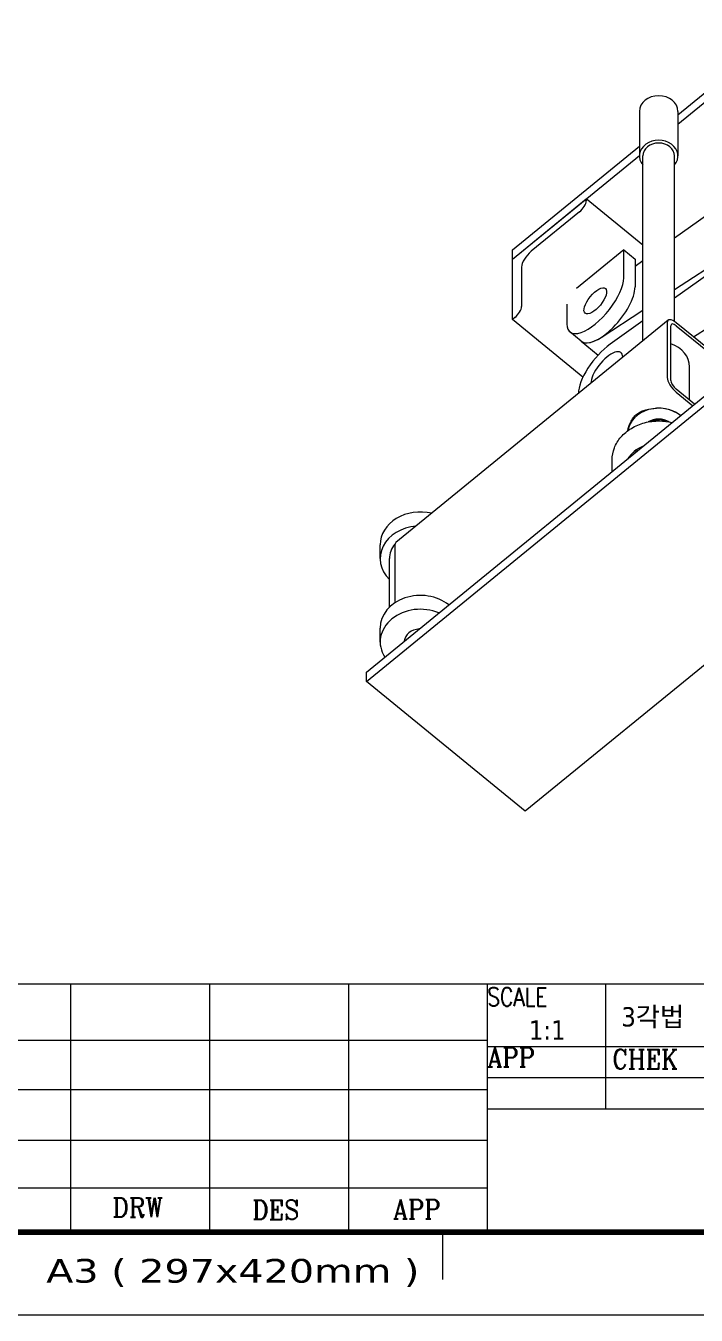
# Model space of a CAD drawing. Header units: millimetres. Extents: x 36 to 2484, y 36 to 1746.
# Drawn here: x 1288 to 1706, y 36 to 839 of the extents above; entities that cross this region are included whole.
import ezdxf
from ezdxf.enums import TextEntityAlignment as Align

# ---------------------------------------------------------------- set-up
doc = ezdxf.new("R2010")
doc.units = ezdxf.units.MM
doc.header["$LTSCALE"] = 6
doc.layers.get('0').update_dxf_attribs({"lineweight": 18})
for name, color, linetype, lineweight in [('SkizziergeometrieWIN-ISO', 7, 'Continuous', 50), ('가는실선_A4', 7, 'Continuous', 5), ('굵은실선_A3', 7, 'Continuous', 18), ('제목(ISO)', 7, 'Continuous', 50)]:
    doc.layers.add(name, color=color, linetype=linetype, lineweight=lineweight)
doc.layers.add('가는실선_A3', color=9, linetype='Continuous', lineweight=5, true_color=0x808080)
doc.styles.add('주문자_A3(3.5)', font='tahoma.ttf')
doc.styles.add('텍스트 스타일12', font='tahoma.ttf')
doc.styles.add('텍스트 스타일171', font='ROMANC.shx', dxfattribs={"width": 0.9})
doc.styles.add('텍스트 스타일42', font='tahoma.ttf', dxfattribs={"width": 1.378837})
doc.styles.add('텍스트 스타일65', font='romans.shx', dxfattribs={"width": 0.8})

# ---------------------------------------------------------------- blocks, each defined once
blk = doc.blocks.new('경계 A3_경계')
at = {"layer": 'SkizziergeometrieWIN-ISO', "lineweight": 18}
blk.add_line((414, 6), (6, 6), dxfattribs=at)
at = {"layer": '가는실선_A3', "color": 7, "lineweight": 60}
blk.add_line((19.02, 14.6), (401.22, 14.6), dxfattribs=at)
at = {"layer": '가는실선_A3', "color": 7}
blk.add_line((257.9, 14.6), (257.9, 9.7), dxfattribs=at)
at = {"layer": '가는실선_A3', "color": 7, "style": '텍스트 스타일42', "width": 1.378315}
blk.add_text('A3 ( 297x420mm )', height=2.463, dxfattribs=at).set_placement((216.76, 9.38), (255.51, 9.38), align=Align.FIT)
blk = doc.blocks.new('제목 블록 A3_표제란')
at = {"layer": '가는실선_A4', "lineweight": 13}
for p, q in [((25.42, 38.66), (269.12, 38.66)), ((269.12, 38.66), (407.77, 38.63)), ((25.42, 32.81), (269.12, 32.81))]:
    blk.add_line(p, q, dxfattribs=at)
at = {"layer": '가는실선_A4'}
for p, q in [((225.83, 38.66), (225.83, 12.86)), ((240.26, 38.66), (240.26, 12.86)), ((254.69, 38.66), (254.69, 13.12)), ((281.38, 38.66), (281.38, 25.66)), ((25.42, 13.12), (407.76, 13.12))]:
    blk.add_line(p, q, dxfattribs=at)
at = {"layer": '가는실선_A4', "color": 7}
for p, q in [((269.12, 13.12), (269.12, 38.66)), ((269.12, 32.15), (407.77, 32.15)), ((269.09, 27.68), (25.42, 27.68)), ((407.76, 25.66), (269.12, 25.66)), ((269.12, 22.4), (25.42, 22.4)), ((269.12, 17.47), (52.65, 17.47))]:
    blk.add_line(p, q, dxfattribs=at)
at = {"layer": '제목(ISO)', "color": 208, "lineweight": 5, "true_color": 0x400040}
blk.add_line((269.12, 28.95), (319.29, 28.95), dxfattribs=at)
at = {"layer": '가는실선_A3', "color": 7, "style": '텍스트 스타일12'}
blk.add_attdef('질량\\P1;_001', (38.29, 15.49), '', height=2, dxfattribs=at)
at = {"layer": '가는실선_A4', "color": 7}
for s, height, style, width, p in [('SCALE', 1.911, '텍스트 스타일65', 0.8, (269.12, 36.36)), ('APP', 2, '텍스트 스타일171', 0.9, (269.12, 30.05)), ('CHEK', 2, '텍스트 스타일171', 0.9, (282.07, 29.86)), ('DRW', 2, '텍스트 스타일171', 0.9, (230.19, 14.46)), ('DES', 2, '텍스트 스타일171', 0.9, (244.7, 14.2)), ('APP', 2, '텍스트 스타일171', 0.9, (259.32, 14.27))]:
    blk.add_text(s, height=height, dxfattribs=dict(at, style=style, width=width)).set_placement(p)
at = {"layer": '가는실선_A4', "color": 7, "insert": (283.03, 35.14), "char_height": 2, "attachment_point": 4, "style": '주문자_A3(3.5)'}
blk.add_mtext('\\fTahoma|b0|i0;\\H2.0000;3각법', dxfattribs=at)
at = {"layer": '가는실선_A4', "color": 7, "style": '텍스트 스타일12'}
blk.add_attdef('설명', text='', height=2, dxfattribs=at).set_placement((331.27, 35.73), align=Align.MIDDLE_LEFT)
blk.add_attdef('SCALE_001', (273.43, 32.87), '', height=2, dxfattribs=at)
blk.add_attdef('프로젝트', text='', height=2, dxfattribs=at).set_placement((340.77, 28.27), align=Align.MIDDLE_CENTER)
at = {"layer": '가는실선_A4', "style": '텍스트 스타일12'}
blk.add_attdef('리비전_번호', text='', height=2, dxfattribs=at).set_placement((388.38, 15.27), align=Align.MIDDLE_CENTER)
at = {"layer": '제목(ISO)', "style": '텍스트 스타일12'}
for tag, p in [('관리자', (373.93, 36.39)), ('공급업자', (383.08, 28.64))]:
    blk.add_attdef(tag, text='', height=2, dxfattribs=at).set_placement(p, align=Align.TOP_LEFT)

msp = doc.modelspace()

# ---------------------------------------------------------------- linework, layer by layer
at = {"layer": '굵은실선_A3'}
for p, q in [((1694.134, 783.815), (1762.058, 839.275)), ((1694.134, 778.042), (1762.058, 833.502)), ((1500.054, 436.601), (1924.319, 783.011)), ((1670.134, 785.911), (1670.134, 758.198)), ((1694.134, 785.911), (1694.134, 758.198)), ((1500.054, 430.827), (1924.319, 777.238)), ((1591.044, 699.643), (1670.134, 764.22)), ((1591.044, 693.869), (1670.134, 758.446)), ((1672.314, 643.004), (1672.314, 758.198)), ((1764.238, 758.626), (1691.955, 706.882)), ((1691.955, 655.098), (1691.955, 758.198)), ((1591.044, 693.869), (1637.006, 731.397)), ((1672.314, 702.569), (1637.006, 731.397)), ((1637.006, 731.397), (1637.006, 730.242)), ((1632.764, 723.314), (1602.712, 698.777)), ((1691.955, 674.964), (1764.238, 722.163)), ((1764.238, 721.235), (1691.955, 669.491)), ((1591.044, 693.869), (1591.044, 699.643)), ((1660.341, 699.643), (1630.996, 675.683)), ((1660.341, 699.643), (1667.412, 693.869)), ((1660.341, 682.322), (1660.341, 699.643)), ((1591.044, 656.342), (1591.044, 693.869)), ((1667.412, 693.869), (1667.412, 676.549)), ((1672.314, 692.822), (1667.412, 689.313)), ((1596.701, 688.962), (1596.701, 664.425)), ((1703.941, 645.406), (1736.935, 666.951)), ((1624.986, 665.868), (1624.986, 653.455)), ((1646.263, 645.128), (1672.314, 662.139)), ((1688.035, 655.84), (1518.329, 517.276)), ((1592.459, 657.496), (1591.044, 656.342)), ((1634.98, 620.469), (1591.044, 656.342)), ((1672.314, 655.43), (1652.013, 640.898)), ((1687.438, 654.262), (1687.438, 620.198)), ((1689.7, 618.351), (1689.7, 652.414)), ((1713.601, 637.519), (1693.095, 654.262)), ((1693.095, 652.414), (1713.601, 635.671)), ((1633.923, 642.75), (1626.852, 648.524)), ((1633.923, 642.75), (1644.457, 634.149)), ((1701.434, 605.999), (1701.434, 626.722)), ((1704.479, 603.513), (1693.095, 612.808)), ((1693.095, 610.961), (1703.348, 602.589)), ((1908.409, 602.589), (1599.049, 349.998)), ((1677.935, 592.966), (1677.935, 592.836)), ((1680.375, 593.281), (1682.154, 593.09)), ((1653.134, 562.827), (1653.134, 568.861)), ((1508.642, 507.326), (1508.642, 515.987)), ((1517.732, 515.698), (1517.732, 481.634)), ((1514.342, 477), (1514.342, 507.326)), ((1508.642, 455.365), (1508.642, 464.025)), ((1500.054, 430.827), (1500.054, 436.601)), ((1599.049, 349.998), (1500.054, 430.827))]:
    msp.add_line(p, q, dxfattribs=at)
for centre, major_axis, ratio, start_param, end_param in [((1682.134, 785.911), (-12, 0), 0.8164966, 3.1415927, 6.2831853), ((1682.134, 758.198), (-12, 0), 0.8164966, 2.5294161, 6.8953619), ((1682.134, 758.198), (-9.821, 0), 0.8164966, 3.1415927, 6.2831853), ((1632.764, 726.778), (-3.795, -4.648), 0.4082483, 1.1071487, 2.677945), ((1602.712, 693.869), (-5.376, -6.584), 0.4082483, 4.2487414, 5.8195377), ((1642.663, 667.889), (-15.811, -19.365), 0.4082483, 5.8195377, 8.9611304), ((1649.734, 662.115), (-15.811, -19.365), 0.4082483, 0, 2.677945), ((1592.459, 660.96), (-3.795, -4.648), 0.4082483, 1.1071487, 2.677945), ((1693.095, 649.643), (-5.06, 6.197), 0.4082483, 5.1760366, 6.7468329), ((1693.095, 649.643), (-3.036, 3.718), 0.4082483, 5.1760366, 6.7468329), ((1649.734, 662.115), (-15.811, -19.365), 0.4082483, 0, 0.9094949), ((1649.85, 624.807), (-15.811, -19.365), 0.4082483, 4.1261052, 5.8295233), ((1649.85, 624.807), (8.854, 10.844), 0.4082483, 5.8017055, 8.9789625), ((1682.134, 626.722), (19.3, 0), 0.8164966, 0, 1.1679668), ((1693.095, 615.579), (5.06, -6.197), 0.4082483, 3.6052403, 5.1760366), ((1693.095, 615.579), (-3.036, 3.718), 0.4082483, 0.4636476, 2.0344439), ((1682.134, 585.269), (-19.3, 0), 0.8164966, 3.9269908, 6.1696747), ((1682.134, 585.269), (-11, 0), 0.8164966, 4.0696965, 5.3550815), ((1682.134, 585.269), (19.3, 0), 0.8164966, 0.7853982, 1.6354208), ((1682.134, 586.423), (9, 0), 0.8164966, 1.0511966, 1.9098792), ((1682.134, 561.672), (21.5, 0), 0.8164966, 2.040127, 2.672262), ((1682.134, 562.25), (20, 0), 0.8164966, 2.2755501, 2.4368389), ((1533.642, 515.987), (-25, 0), 0.8164966, 4.4251063, 6.2831853), ((1533.642, 507.326), (-25, 0), 0.8164966, 4.8181023, 6.9719999), ((1533.642, 507.326), (-19.3, 0), 0.8164966, 5.6760184, 6.2831853), ((1523.389, 511.079), (-5.06, 6.197), 0.4082483, 0, 0.4636476), ((1533.642, 464.025), (-25, 0), 0.8164966, 3.9269908, 6.2831853), ((1533.642, 455.365), (-25, 0), 0.8164966, 4.2316835, 6.7638908), ((1523.389, 477.015), (5.06, -6.197), 0.4082483, 3.6052403, 3.9232206), ((1533.642, 455.365), (-10, 0), 0.8164966, 4.7750529, 6.2205214)]:
    msp.add_ellipse(centre, major_axis=major_axis, ratio=ratio, start_param=start_param, end_param=end_param, dxfattribs=at)
msp.add_ellipse((1642.663, 667.889), major_axis=(-6.325, -7.746), ratio=0.4082483, dxfattribs=at)
for points, knots in [([(1662.957, 587.052), (1663.18, 588.695), (1663.708, 590.511), (1665.019, 593.211), (1665.602, 594.17), (1666.936, 595.906), (1667.686, 596.681), (1669.289, 597.99), (1670.182, 598.556), (1672.107, 599.481), (1673.139, 599.841), (1676.341, 600.663), (1678.647, 600.875), (1680.888, 600.994)], [-3.9625836, -3.9625836, -3.9625836, -3.9625836, -3.3813242, -3.3813242, -3.0412429, -3.0412429, -2.7011615, -2.7011615, -2.3610801, -2.3610801, -2.0209987, -2.0209987, -1.3477037, -1.3477037, -1.3477037, -1.3477037]), ([(1653.134, 568.861), (1653.134, 571.394), (1653.613, 573.925), (1655.473, 578.747), (1656.865, 581.032), (1660.44, 585.166), (1662.644, 587), (1667.647, 590.022), (1670.457, 591.196), (1676.389, 592.754), (1679.512, 593.131), (1685.278, 593.049), (1687.923, 592.708), (1690.467, 592.072)], [0.1060149, 0.1060149, 0.1060149, 0.1060149, 0.4110902, 0.4110902, 0.7208455, 0.7208455, 1.0398372, 1.0398372, 1.3655825, 1.3655825, 1.6941433, 1.6941433, 1.9736787, 1.9736787, 1.9736787, 1.9736787]), ([(1677.254, 592.746), (1677.272, 592.761), (1677.29, 592.776), (1677.438, 592.897), (1677.59, 593.005), (1677.771, 593.084), (1677.844, 593.098), (1677.901, 593.067), (1677.915, 593.052), (1677.93, 593.016), (1677.935, 592.991), (1677.935, 592.966)], [-0.69799886, -0.69799886, -0.69799886, -0.69799886, -0.68910525, -0.68910525, -0.62252932, -0.62252932, -0.58195521, -0.58195521, -0.56736649, -0.56736649, -0.55422014, -0.55422014, -0.55422014, -0.55422014]), ([(1677.735, 593.067), (1677.771, 593.08), (1677.806, 593.093), (1677.877, 593.118), (1677.913, 593.13), (1677.984, 593.154), (1678.02, 593.166), (1678.091, 593.19), (1678.127, 593.202), (1678.199, 593.225), (1678.235, 593.237), (1678.271, 593.248)], [1.257715574, 1.257715574, 1.257715574, 1.257715574, 1.268397969, 1.268397969, 1.279080363, 1.279080363, 1.289762757, 1.289762757, 1.300445152, 1.300445152, 1.311127546, 1.311127546, 1.311127546, 1.311127546]), ([(1677.935, 592.966), (1677.935, 592.991), (1677.942, 593.02), (1677.967, 593.069), (1677.99, 593.097), (1678.083, 593.179), (1678.202, 593.229), (1678.497, 593.312), (1678.744, 593.339), (1679.39, 593.367), (1679.927, 593.329), (1680.375, 593.281)], [0.55422014, 0.55422014, 0.55422014, 0.55422014, 0.56736649, 0.56736649, 0.58195521, 0.58195521, 0.62252932, 0.62252932, 0.68910525, 0.68910525, 0.8246123, 0.8246123, 0.8246123, 0.8246123])]:
    msp.add_open_spline(points, degree=3, knots=knots, dxfattribs=at)
msp.add_open_spline([(1653.171, 561.62), (1653.147, 562.022), (1653.134, 562.424), (1653.134, 562.827)], degree=3, dxfattribs=at)

# ---------------------------------------------------------------- block references
at = {"xscale": 6, "yscale": 6, "zscale": 6}
msp.add_blockref('경계 A3_경계', (0, 0), dxfattribs=at)
ref = msp.add_blockref('제목 블록 A3_표제란', (-39.279, 10.418), dxfattribs=dict(xscale=6, yscale=6, zscale=6))
ref.add_attrib('SCALE_001', '1:1', (1601.312, 207.636), dxfattribs={"layer": '가는실선_A4', "color": 7, "height": 12, "style": '텍스트 스타일12'})

doc.saveas('drawing.dxf')
